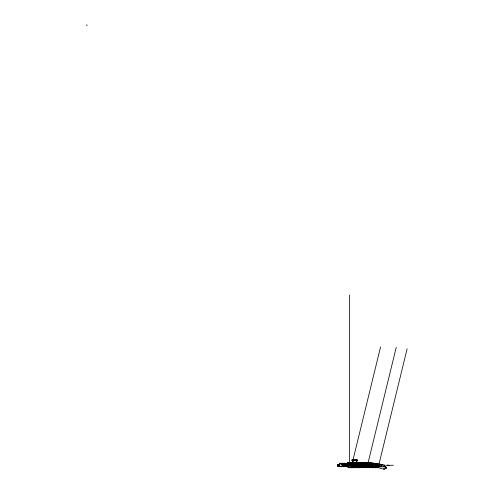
<?xml version="1.0" encoding="UTF-8"?>
<svg xmlns="http://www.w3.org/2000/svg" width="494" height="494" viewBox="0 0 494 494"><rect width="100%" height="100%" fill="white"/><g stroke="black" fill="none" stroke-linecap="round" stroke-linejoin="round"><path stroke-width="0.74" d="M369.419 462.717L372.365 463.106M372.964 463.224L377.218 463.749M381.312 464.545L382.325 464.792M380.584 346.837L352.383 462.458C363.164 462.162 374.082 462.396 384.536 465.323L386.228 467.343L386.228 468.189L384.536 468.93L382.844 468.93L378.225 467.657L348.153 467.657L348.153 464.953M407.13 348.776L378.929 464.397L370.148 464.02L364.226 462.458L382.844 464.916L370.148 464.02L368.042 462.958L396.237 347.338M370.148 464.02L339.693 464.02L339.693 463.304L341.613 463.724L341.947 465.292L356.662 465.292L357.039 463.724L358.304 463.477L346.461 463.403L352.383 462.557L358.304 462.557M385.499 466.478L384.746 465.694L384.801 465.101L383.622 465.101M351.876 459.994L356.995 459.741L357.421 459.994L356.995 460.587L352.296 460.587L351.876 459.994L357.421 459.994M348.153 467.657L349.283 467.096M358.304 463.755L359.237 463.502L358.304 462.897M348.153 467.404L359.996 467.404L361.688 466.984L361.688 464.866L356.372 464.446M347.665 463.23C349.363 463.236 346.189 463.218 347.918 463.242M351.876 460.334L357.421 460.334M347.294 462.643L348.289 462.643M360.441 462.551L361.349 462.551M352.852 462.903L355.118 462.946M352.852 463.014L355.118 463.051M358.521 463.008L360.021 463.014L360.021 462.6L358.521 462.606L358.521 463.014M353.105 463.1L354.865 463.267L353.105 463.076M358.564 463.15L359.237 463.15M343.268 463.304L344.293 463.304M358.959 463.267L360.194 463.23L360.194 463.749L359.249 463.736L359.249 463.224M361.657 463.205L362.534 463.199L362.534 462.674L361.657 462.674L361.651 463.891L365.795 463.885L365.795 463.286L361.651 463.286M339.693 463.304L349.048 463.52M352.846 462.47L352.852 463.391L355.118 463.353L355.118 462.606M355.544 463.316L357.316 463.316M351.623 463.471L341.113 463.446L346.164 463.705M349.036 463.458L346.621 463.496M352.852 463.391L355.118 463.391M366.035 463.465L366.746 463.465M339.693 463.477L339.693 463.847M358.564 463.502L359.237 463.502M346.164 463.582L341.508 463.298M358.693 464.274L361.176 464.274M360.138 464.416L361.021 464.416M337.581 464.7L338.001 464.7M339.273 464.7L339.693 464.7M374.755 464.626L376.23 464.626L376.23 465.045L374.755 465.045M360.564 464.866L361.688 464.866M337.581 464.959L338.001 464.959M339.273 464.959L339.693 464.959M356.662 465.292L357.039 463.724L341.613 463.724L341.947 465.039L361.688 465.28L360.564 465.28M360.422 465.039L361.688 465.039M372.55 465.021L370.537 465.391L372.55 465.391L372.55 464.496M386.963 465.187L389.074 465.342L386.963 465.163M389.074 465.311L393.304 465.243M389.031 465.459L386.919 465.583L389.031 465.564M338.001 466.305L348.153 466.305M348.153 466.558L338.001 466.558L338.001 464.446M360.564 466.571L361.688 466.571L348.153 466.811M361.225 466.811L384.536 466.811L386.228 468.189M361.213 466.96L362.411 466.923L362.411 467.571M362.565 466.96L363.769 466.923L363.769 467.571M363.917 466.96L365.122 466.923L365.122 467.571L363.917 467.528M365.27 466.96L366.474 466.923L366.474 467.571M366.628 466.96L367.826 466.923L367.826 467.571L366.628 467.528M369.179 466.96L367.981 466.923L367.981 467.571M369.333 466.954L370.537 466.923L370.537 467.559L369.333 467.528L369.333 466.923M371.507 466.984L375.804 466.984M348.418 467.157L348.313 466.842M348.153 467.207L348.418 466.768M372.18 467.213L375.286 467.213M356.995 467.528L355.797 467.571L355.797 466.923M357.15 467.528L358.354 467.571L358.354 466.923M358.502 467.528L359.706 467.571L359.706 466.923M361.058 467.528L359.86 467.571L359.86 466.923M362.411 467.528L361.213 467.571L361.213 466.923M363.769 467.528L362.565 467.571L362.565 466.923M366.474 467.528L365.27 467.571L365.27 466.923M367.981 467.528L369.179 467.571L369.179 466.923M386.228 467.509L386.228 468.034M357.248 467.707L360.466 467.707M361.225 466.768L361.688 466.811M341.113 463.446L341.447 463.52M383.338 468.93L384.536 469.3L384.536 468.93M355.544 462.569L355.544 463.391L357.316 463.391L357.242 462.261L354.494 462.532M356.575 460.587L357.193 462.372M356.217 460.587L356.711 462.372M353.451 460.587L353.945 462.372M384.536 465.323L384.536 466.268M384.536 466.497L384.536 466.811M379.046 466.558L379.046 465.966L378.089 465.966L378.089 466.558M378.929 463.977L378.929 464.638M377.904 467.657L371.507 467.707L371.507 466.935L375.804 466.935L375.804 467.707M375.286 467.009L375.286 467.528L372.18 467.528L372.18 467.009M374.755 466.811L374.755 464.459L373.495 464.459L373.495 466.811M372.97 464.496L372.97 465.397L372.692 464.496M372.34 464.496L372.34 465.021M372.223 464.397L372.223 464.897L371.414 464.897L371.414 464.397M371.13 465.719L369.827 465.719M368.184 464.02L368.184 463.582L366.375 463.607L366.375 464.02M368.042 462.538L368.042 462.958M366.628 466.923L366.628 467.571M366.054 466.811L366.054 465.731L365.146 465.731L365.146 466.811M364.868 466.811L364.868 465.731L363.967 465.731L363.967 466.811M364.788 465.015L364.788 464.341L364.306 464.341L364.306 465.015M363.911 462.458L352.383 462.372L346.479 463.52M363.917 466.923L363.917 467.571M363.683 466.811L363.683 465.731L362.781 465.731L362.781 466.811M362.503 466.811L362.503 465.731L361.596 465.731L361.596 466.811M361.398 462.421L361.349 463.897L360.441 463.891L360.435 462.415M361.058 466.923L361.065 467.657M359.996 464.446L359.996 467.404M358.564 462.897L358.564 463.755M358.502 466.923L358.502 467.571M358.304 462.458L358.304 464.02M357.489 463.496L352.667 463.496M357.15 466.923L357.15 467.571M356.995 466.923L356.995 467.571M356.427 467.657L353.902 467.657M355.643 466.923L355.643 467.571L348.647 467.336L349.771 467.491M354.445 466.923L354.445 467.571M354.291 466.923L354.291 467.571M353.093 466.923L353.154 467.719L348.838 467.657M352.938 466.923L352.932 467.657M352.722 460.587L352.722 462.372M352.142 465.299L352.142 466.583L351.351 466.583L351.351 465.299M351.734 466.923L351.734 467.571M351.586 466.923L351.586 467.571M350.394 463.705L348.869 463.705M350.382 466.923L350.382 467.571M349.653 294.986L349.653 464.181M348.276 463.705L346.757 463.705M346.004 463.428L344.435 463.428M345.812 463.304L340.255 463.304M344.713 463.205L344.639 463.705M344.114 463.286L344.046 463.705M339.693 464.446L339.693 466.552M339.273 464.718L339.273 466.287M338.847 464.446L338.847 466.552M338.427 464.718L338.427 466.287M337.581 464.718L337.581 466.287M86.87 24.7L86.87 25.811M369.03 463.242L370.272 463.909L375.459 464.094L369.024 463.279M357.02 462.693L355.847 462.668L355.847 463.236L357.02 463.236L357.02 462.668M363.633 462.674L362.757 462.68L362.757 463.205L363.633 463.205L363.633 462.674M364.733 462.68L363.856 462.674L363.856 463.205L364.733 463.199L364.733 462.674M366.746 463.205L366.035 463.477L366.746 463.199M356.162 463.959L344.256 463.946L344.256 464.854L356.162 464.854L356.162 463.946M352.358 464.107L345.053 464.094L345.053 464.681L352.358 464.681L352.358 464.094M355.723 464.094L352.92 464.107L352.92 464.681L355.723 464.669L355.723 464.094M367.635 464.218L361.756 464.218L361.756 465.558L366.616 465.558L366.616 466.583L367.635 466.583L367.635 464.218M369.839 464.28L368.709 464.28L368.709 465.41L369.839 465.41L369.839 464.28M362.96 464.354L362.188 464.354L362.188 465.447L362.96 465.447L362.96 464.354M363.751 464.36L363.281 464.36L363.281 465.441L363.751 465.441L363.751 464.36M373.155 464.397L370.37 464.397L370.37 465.527L373.155 465.527L373.155 464.397M371.253 464.508L370.562 464.508L370.562 464.965L371.253 464.965L371.253 464.508M377.404 464.706L375.551 465.225L375.551 465.737L377.404 465.737L377.404 464.706M379.33 464.854L377.953 464.854L377.953 465.663L379.33 465.663L379.33 464.854M365.702 465.095L364.029 465.391L365.702 465.095M381.782 465.052L380.028 465.052L380.028 466.651L381.782 466.651L381.782 465.052M359.515 465.391L353.247 465.391L353.247 466.404L359.515 466.404L359.515 465.391M373.05 465.669L367.987 465.669L367.987 466.608L373.05 466.608L373.05 465.669M372.797 465.78L371.945 465.78L371.945 466.49L372.797 466.49L372.797 465.78M379.361 465.879L375.545 465.879L375.545 466.645L379.361 466.645L379.361 465.879M371.642 465.984L368.425 466.274L371.642 465.984M377.811 466.095L375.829 466.392L377.811 466.095M385.178 466.268L383.924 466.497L385.178 466.268"/></g></svg>
